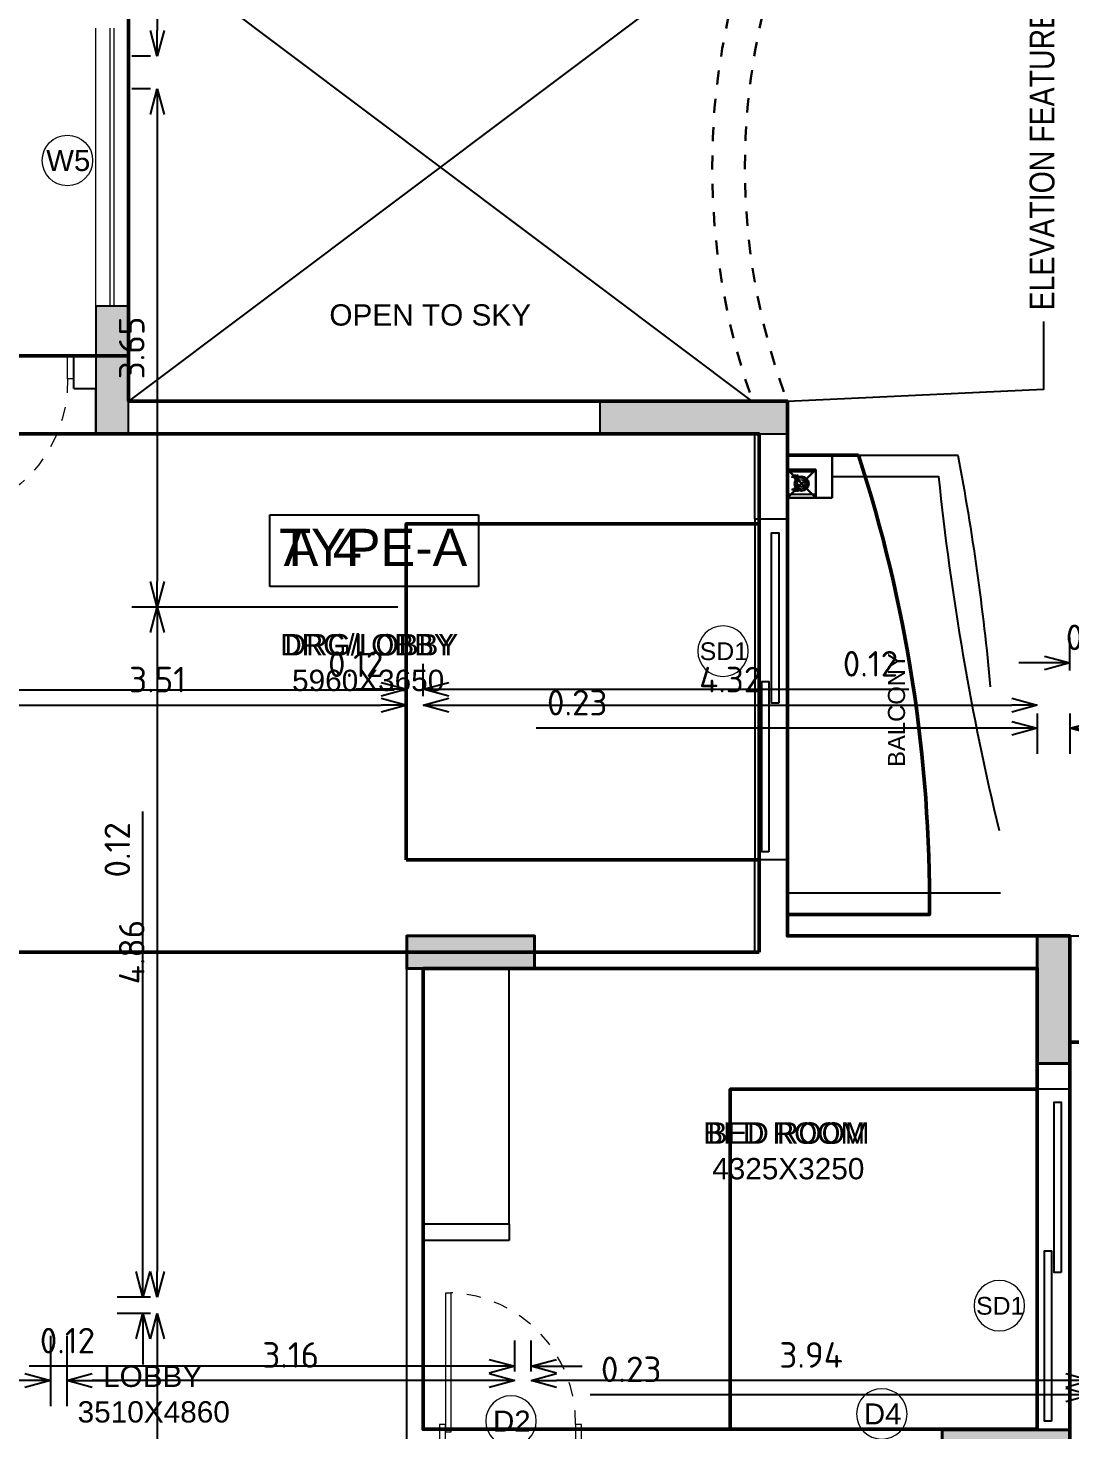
# Model space of a CAD drawing. Header units: inches. Extents: x 0 to 429, y 0 to 185.
# Drawn here: x 256.07 to 263.4, y 105.58 to 115.45 of the extents above; entities that cross this region are included whole.
import ezdxf
from ezdxf.enums import TextEntityAlignment as Align

# ---------------------------------------------------------------- set-up
doc = ezdxf.new("R2010")
doc.units = ezdxf.units.IN
doc.header["$MEASUREMENT"] = 0
doc.linetypes.add('Xr-4BHK-A-B-Typical-Sub$0$DASHED', pattern=[0.75, 0.5, -0.25])
doc.linetypes.add('Xr-4BHK-A-B-Typical-Sub$0$HIDDEN', pattern=[0.375, 0.25, -0.125])
doc.layers.get('DEFPOINTS').update_dxf_attribs({"lineweight": 18})
for name, color, linetype, lineweight in [('FLOOR01', 7, 'Continuous', 50), ('XR-4BHK-A-B-TYPICAL-SUB$0$CUTOUT', 6, 'Continuous', 30), ('XR-4BHK-A-B-TYPICAL-SUB$0$DOOR', 34, 'Continuous', 20), ('XR-4BHK-A-B-TYPICAL-SUB$0$LINE ABOVE', 6, 'Xr-4BHK-A-B-Typical-Sub$0$DASHED', 30), ('XR-4BHK-A-B-TYPICAL-SUB$0$PIPE', 30, 'Continuous', 30), ('XR-4BHK-A-B-TYPICAL-SUB$0$TOWER-COL', 1, 'Continuous', 40), ('XR-4BHK-A-B-TYPICAL-SUB$0$TOWER-COL-HATCH', 9, 'Continuous', 5), ('XR-4BHK-A-B-TYPICAL-SUB$0$WALL', 7, 'Continuous', 30), ('XR-4BHK-A-B-TYPICAL-SUB$0$WIN', 4, 'Continuous', 9), ('XR-4BHK-A-B-TYPICAL-SUB$0$WINDOW', 4, 'Continuous', 15)]:
    doc.layers.add(name, color=color, linetype=linetype, lineweight=lineweight)
doc.layers.add('XR-4BHK-A-B-TYPICAL-SUB$0$1PL-SHAFT-PIPE', color=7, linetype='Continuous')
doc.layers.add('XR-4BHK-A-B-TYPICAL-SUB$0$ELE', color=4, linetype='Continuous')
doc.layers.add('XR-4BHK-A-B-TYPICAL-SUB$0$WATER SUPPLAY', color=7, linetype='Continuous', lineweight=0, true_color=0x00f000)
doc.styles.add('Sanvi Common', font='isocpeur.ttf')
doc.styles.get("Standard").update_dxf_attribs({"font": 'arial.ttf'})
doc.styles.add('Xr-4BHK-A-B-Typical-Sub$0$$0$DIM', font='arial.ttf', dxfattribs={"height": 4})
doc.styles.add('Xr-4BHK-A-B-Typical-Sub$0$$1$Standard', font='arial.ttf')
doc.styles.add('Xr-4BHK-A-B-Typical-Sub$0$DIM', font='arial.ttf')
doc.styles.add('Xr-4BHK-A-B-Typical-Sub$0$Standard', font='ARIALN.TTF')
doc.dimstyles.new('Sanvi Common', dxfattribs={"dimtxt": 0.18, "dimasz": 0.18, "dimexe": 0.18, "dimexo": 0.0625, "dimgap": 0.09, "dimtad": 1, "dimzin": 0, "dimdsep": 46, "dimtxsty": 'Sanvi Common', "dimblk": 'OPEN30', "dimcen": 0.09, "dimclrd": 68, "dimclre": 68, "dimclrt": 40, "dimadec": 0, "dimazin": 0, "dimtfac": 1, "dimtofl": 0, "dimtmove": 0, "dimatfit": 3, "dimldrblk": 'OPEN30', "dimfxl": 1, "dimtolj": 1, "dimtzin": 0, "dimarcsym": 0})

# ---------------------------------------------------------------- blocks, each defined once
blk = doc.blocks.new('Xr-4BHK-A-B-Typical-Sub$0$core typ')
at = {"layer": 'XR-4BHK-A-B-TYPICAL-SUB$0$ELE'}
for p, q in [((11405.5, 5500.2), (7010.9, 8800.4)), ((7010.9, 5500.2), (11405.5, 8800.2))]:
    blk.add_line(p, q, dxfattribs=at)
at = {"layer": 'XR-4BHK-A-B-TYPICAL-SUB$0$LINE ABOVE'}
for radius, start, end in [(4917.5, 160.395, 199.60516), (4687.5, 159.39031, 200.60969)]:
    blk.add_arc((16037.9, 7150.2), radius, start, end, dxfattribs=at)
at = {"layer": 'XR-4BHK-A-B-TYPICAL-SUB$0$WIN'}
for p, q in [((6880.4, 6170.5), (6880.4, 8129.5)), ((6910.4, 6170.5), (6910.4, 8129.5))]:
    blk.add_line(p, q, dxfattribs=at)
at = {"layer": 'XR-4BHK-A-B-TYPICAL-SUB$0$WINDOW'}
for p, q in [((6780.4, 6170.5), (6780.4, 8129.5)), ((7010.4, 6170.5), (7010.4, 8129.5))]:
    blk.add_line(p, q, dxfattribs=at)
blk = doc.blocks.new('Xr-4BHK-A-B-Typical-Sub$0$d-750')
at = {"layer": 'XR-4BHK-A-B-TYPICAL-SUB$0$DOOR'}
for p, q in [((0, 718.7), (0, 750)), ((0, 750), (115, 750)), ((115, 718.7), (0, 718.7)), ((115, 750), (115, 718.7)), ((0, 0), (0, 31.2)), ((0, 31.2), (115, 31.2)), ((115, 31.2), (115, 0)), ((115, 0), (0, 0))]:
    blk.add_line(p, q, dxfattribs=at)
blk.add_lwpolyline([(73.9, 34.2), (811.3, 34.2), (811.3, 59.2), (73.9, 59.2)], close=True, dxfattribs=at)
at = {"layer": 'XR-4BHK-A-B-TYPICAL-SUB$0$DOOR', "color": 8, "linetype": 'Xr-4BHK-A-B-Typical-Sub$0$HIDDEN', "extrusion": (0, 0, -1)}
blk.add_ellipse((125, 31.2), major_axis=(218.4, 652.1), ratio=0.99874, start_param=-0.33813, end_param=1.207251, dxfattribs=at)
blk = doc.blocks.new('Xr-4BHK-A-B-Typical-Sub$0$RWP')
at = {"layer": 'XR-4BHK-A-B-TYPICAL-SUB$0$CUTOUT'}
for p, q in [((0, 200), (200, 0)), ((200, 200), (0, 0))]:
    blk.add_line(p, q, dxfattribs=at)
blk.add_lwpolyline([(0, 0), (200, 0), (200, 200), (0, 200)], close=True, dxfattribs=at)
at = {"layer": 'XR-4BHK-A-B-TYPICAL-SUB$0$ELE'}
for p, q in [((0, 200), (0, 0)), ((25, 200), (25, 0))]:
    blk.add_line(p, q, dxfattribs=at)
at = {"layer": 'XR-4BHK-A-B-TYPICAL-SUB$0$PIPE'}
blk.add_circle((100, 100), 50, dxfattribs=at)
at = {"layer": 'XR-4BHK-A-B-TYPICAL-SUB$0$WALL'}
for p, q in [((0, 315), (300.3, 315)), ((0, 200), (0, 315)), ((300.3, 0), (300.3, 315)), ((0, 200), (185.3, 200)), ((185.3, 0), (185.3, 200))]:
    blk.add_line(p, q, dxfattribs=at)
blk = doc.blocks.new('Xr-4BHK-A-B-Typical-Sub$0$$0$DOOR NO')
at = {"lineweight": 0}
blk.add_circle((0, 0), 10, dxfattribs=at)
at = {"style": 'Xr-4BHK-A-B-Typical-Sub$0$$0$DIM'}
blk.add_attdef('X1', text='', height=9, dxfattribs=at).set_placement((0, 0), align=Align.MIDDLE_CENTER)
blk = doc.blocks.new('_Open30')
at = {"color": 0, "linetype": 'ByBlock', "lineweight": -2}
for p, q in [((-1, 0.268), (0, 0)), ((0, 0), (-1, -0.268)), ((0, 0), (-1, 0))]:
    blk.add_line(p, q, dxfattribs=at)
blk = doc.blocks.new('*D349')
at = {"color": 68, "lineweight": -2, "transparency": 16777216}
for p, q in [((256.928, 115.0261), (256.7969, 115.0261)), ((256.9769, 114.8461), (256.9769, 111.5561)), ((258.6717, 111.3761), (256.7969, 111.3761))]:
    blk.add_line(p, q, dxfattribs=at)
at = {"layer": 'DEFPOINTS', "color": 0, "transparency": 16777216}
for p in [(256.9905, 115.0261), (256.9769, 111.3761), (258.7342, 111.3761)]:
    blk.add_point(p, dxfattribs=at)
at = {"color": 68, "lineweight": -2, "transparency": 16777216, "xscale": 0.18, "yscale": 0.18, "zscale": 0.18}
for p, rotation in [((256.9769, 115.0261), 90), ((256.9769, 111.3761), 270)]:
    blk.add_blockref('_Open30', p, dxfattribs=dict(at, rotation=rotation))
at = {"color": 40, "transparency": 16777216, "insert": (256.7969, 113.2011), "char_height": 0.18, "attachment_point": 5, "rotation": 90, "style": 'Sanvi Common'}
blk.add_mtext('\\A1;3.65', dxfattribs=at)
blk = doc.blocks.new('*D350')
at = {"color": 68, "lineweight": -2, "transparency": 16777216}
for p, q in [((258.6717, 111.3761), (256.7969, 111.3761)), ((256.9769, 111.1961), (256.9769, 106.6961)), ((256.928, 106.5161), (256.7969, 106.5161))]:
    blk.add_line(p, q, dxfattribs=at)
at = {"layer": 'DEFPOINTS', "color": 0, "transparency": 16777216}
for p in [(258.7342, 111.3761), (256.9769, 106.5161), (256.9905, 106.5161)]:
    blk.add_point(p, dxfattribs=at)
at = {"color": 68, "lineweight": -2, "transparency": 16777216, "xscale": 0.18, "yscale": 0.18, "zscale": 0.18}
for p, rotation in [((256.9769, 111.3761), 90), ((256.9769, 106.5161), 270)]:
    blk.add_blockref('_Open30', p, dxfattribs=dict(at, rotation=rotation))
at = {"color": 40, "transparency": 16777216, "insert": (256.7969, 108.9461), "char_height": 0.18, "attachment_point": 5, "rotation": 90, "style": 'Sanvi Common'}
blk.add_mtext('\\A1;4.86', dxfattribs=at)
blk = doc.blocks.new('*D351')
at = {"color": 68, "lineweight": -2, "transparency": 16777216}
for p, q in [((256.8754, 106.6961), (256.8754, 109.9361)), ((256.928, 106.5161), (256.6954, 106.5161)), ((256.928, 106.4011), (256.6954, 106.4011)), ((256.8754, 106.2211), (256.8754, 106.0411))]:
    blk.add_line(p, q, dxfattribs=at)
at = {"layer": 'DEFPOINTS', "color": 0, "transparency": 16777216}
for p in [(256.9905, 106.5161), (256.8754, 106.4011), (256.9905, 106.4011)]:
    blk.add_point(p, dxfattribs=at)
at = {"color": 68, "lineweight": -2, "transparency": 16777216, "xscale": 0.18, "yscale": 0.18, "zscale": 0.18}
for p, rotation in [((256.8754, 106.5161), 270), ((256.8754, 106.4011), 90)]:
    blk.add_blockref('_Open30', p, dxfattribs=dict(at, rotation=rotation))
at = {"color": 40, "transparency": 16777216, "insert": (256.6954, 109.6661), "char_height": 0.18, "attachment_point": 5, "rotation": 90, "style": 'Sanvi Common'}
blk.add_mtext('\\A1;0.12', dxfattribs=at)
blk = doc.blocks.new('*D352')
at = {"color": 68, "lineweight": -2, "transparency": 16777216}
for p, q in [((256.928, 106.4011), (256.7969, 106.4011)), ((256.9769, 106.2211), (256.9769, 102.9811)), ((256.928, 102.8011), (256.7969, 102.8011))]:
    blk.add_line(p, q, dxfattribs=at)
at = {"layer": 'DEFPOINTS', "color": 0, "transparency": 16777216}
for p in [(256.9905, 106.4011), (256.9769, 102.8011), (256.9905, 102.8011)]:
    blk.add_point(p, dxfattribs=at)
at = {"color": 68, "lineweight": -2, "transparency": 16777216, "xscale": 0.18, "yscale": 0.18, "zscale": 0.18}
for p, rotation in [((256.9769, 106.4011), 90), ((256.9769, 102.8011), 270)]:
    blk.add_blockref('_Open30', p, dxfattribs=dict(at, rotation=rotation))
at = {"color": 40, "transparency": 16777216, "insert": (256.7969, 104.6011), "char_height": 0.18, "attachment_point": 5, "rotation": 90, "style": 'Sanvi Common'}
blk.add_mtext('\\A1;3.60', dxfattribs=at)
blk = doc.blocks.new('*D357')
at = {"color": 68, "lineweight": -2, "transparency": 16777216}
for p, q in [((255.1092, 110.5018), (255.1092, 110.9737)), ((255.2242, 110.5018), (255.2242, 110.9737)), ((254.9292, 110.7937), (254.7492, 110.7937)), ((255.4042, 110.7937), (258.6442, 110.7937))]:
    blk.add_line(p, q, dxfattribs=at)
at = {"layer": 'DEFPOINTS', "color": 0, "transparency": 16777216}
for p in [(255.2242, 110.7937), (255.1092, 110.4393), (255.2242, 110.4393)]:
    blk.add_point(p, dxfattribs=at)
at = {"color": 68, "lineweight": -2, "transparency": 16777216, "xscale": 0.18, "yscale": 0.18, "zscale": 0.18}
blk.add_blockref('_Open30', (255.1092, 110.7937), dxfattribs=at)
at = {"color": 68, "lineweight": -2, "transparency": 16777216, "xscale": 0.18, "yscale": 0.18, "zscale": 0.18, "rotation": 180}
blk.add_blockref('_Open30', (255.2242, 110.7937), dxfattribs=at)
at = {"color": 40, "transparency": 16777216, "insert": (258.3742, 110.9737), "char_height": 0.18, "attachment_point": 5, "style": 'Sanvi Common'}
blk.add_mtext('\\A1;0.12', dxfattribs=at)
blk = doc.blocks.new('*D358')
at = {"color": 68, "lineweight": -2, "transparency": 16777216}
for p, q in [((255.2242, 110.5018), (255.2242, 110.8652)), ((258.7342, 110.7477), (258.7342, 110.8652)), ((255.4042, 110.6852), (258.5542, 110.6852))]:
    blk.add_line(p, q, dxfattribs=at)
at = {"layer": 'DEFPOINTS', "color": 0, "transparency": 16777216}
for p in [(258.7342, 110.6852), (258.7342, 110.6852), (255.2242, 110.4393)]:
    blk.add_point(p, dxfattribs=at)
at = {"color": 68, "lineweight": -2, "transparency": 16777216, "xscale": 0.18, "yscale": 0.18, "zscale": 0.18, "rotation": 180}
blk.add_blockref('_Open30', (255.2242, 110.6852), dxfattribs=at)
at = {"color": 68, "lineweight": -2, "transparency": 16777216, "xscale": 0.18, "yscale": 0.18, "zscale": 0.18}
blk.add_blockref('_Open30', (258.7342, 110.6852), dxfattribs=at)
at = {"color": 40, "transparency": 16777216, "insert": (256.9792, 110.8652), "char_height": 0.18, "attachment_point": 5, "style": 'Sanvi Common'}
blk.add_mtext('\\A1;3.51', dxfattribs=at)
blk = doc.blocks.new('*D359')
at = {"color": 68, "lineweight": -2, "transparency": 16777216}
for p, q in [((258.7342, 110.7477), (258.7342, 110.9767)), ((258.8492, 110.7477), (258.8492, 110.9767)), ((258.5542, 110.7967), (258.3742, 110.7967)), ((259.0292, 110.7967), (262.2692, 110.7967))]:
    blk.add_line(p, q, dxfattribs=at)
at = {"layer": 'DEFPOINTS', "color": 0, "transparency": 16777216}
for p in [(258.8492, 110.7967), (258.7342, 110.6852), (258.8492, 110.6852)]:
    blk.add_point(p, dxfattribs=at)
at = {"color": 68, "lineweight": -2, "transparency": 16777216, "xscale": 0.18, "yscale": 0.18, "zscale": 0.18}
blk.add_blockref('_Open30', (258.7342, 110.7967), dxfattribs=at)
at = {"color": 68, "lineweight": -2, "transparency": 16777216, "xscale": 0.18, "yscale": 0.18, "zscale": 0.18, "rotation": 180}
blk.add_blockref('_Open30', (258.8492, 110.7967), dxfattribs=at)
at = {"color": 40, "transparency": 16777216, "insert": (261.9992, 110.9767), "char_height": 0.18, "attachment_point": 5, "style": 'Sanvi Common'}
blk.add_mtext('\\A1;0.12', dxfattribs=at)
blk = doc.blocks.new('*D360')
at = {"color": 68, "lineweight": -2, "transparency": 16777216}
for p, q in [((258.8492, 110.7477), (258.8492, 110.8652)), ((259.0292, 110.6852), (262.9942, 110.6852)), ((263.1742, 110.627), (263.1742, 110.5052))]:
    blk.add_line(p, q, dxfattribs=at)
at = {"layer": 'DEFPOINTS', "color": 0, "transparency": 16777216}
for p in [(258.8492, 110.6852), (263.1742, 110.6895), (263.1742, 110.6852)]:
    blk.add_point(p, dxfattribs=at)
at = {"color": 68, "lineweight": -2, "transparency": 16777216, "xscale": 0.18, "yscale": 0.18, "zscale": 0.18, "rotation": 180}
blk.add_blockref('_Open30', (258.8492, 110.6852), dxfattribs=at)
at = {"color": 68, "lineweight": -2, "transparency": 16777216, "xscale": 0.18, "yscale": 0.18, "zscale": 0.18}
blk.add_blockref('_Open30', (263.1742, 110.6852), dxfattribs=at)
at = {"color": 40, "transparency": 16777216, "insert": (261.0117, 110.8652), "char_height": 0.18, "attachment_point": 5, "style": 'Sanvi Common'}
blk.add_mtext('\\A1;4.32', dxfattribs=at)
blk = doc.blocks.new('*D361')
at = {"color": 68, "lineweight": -2, "transparency": 16777216}
for p, q in [((263.1742, 110.627), (263.1742, 110.3427)), ((263.4042, 110.627), (263.4042, 110.3427)), ((262.9942, 110.5227), (259.6462, 110.5227)), ((263.5842, 110.5227), (263.7642, 110.5227))]:
    blk.add_line(p, q, dxfattribs=at)
at = {"layer": 'DEFPOINTS', "color": 0, "transparency": 16777216}
for p in [(263.1742, 110.6895), (263.4042, 110.6895), (263.4042, 110.5227)]:
    blk.add_point(p, dxfattribs=at)
at = {"color": 68, "lineweight": -2, "transparency": 16777216, "xscale": 0.18, "yscale": 0.18, "zscale": 0.18}
blk.add_blockref('_Open30', (263.1742, 110.5227), dxfattribs=at)
at = {"color": 68, "lineweight": -2, "transparency": 16777216, "xscale": 0.18, "yscale": 0.18, "zscale": 0.18, "rotation": 180}
blk.add_blockref('_Open30', (263.4042, 110.5227), dxfattribs=at)
at = {"color": 40, "transparency": 16777216, "insert": (259.9342, 110.7027), "char_height": 0.18, "attachment_point": 5, "style": 'Sanvi Common'}
blk.add_mtext('\\A1;0.23', dxfattribs=at)
blk = doc.blocks.new('*D362')
at = {"color": 68, "lineweight": -2, "transparency": 16777216}
for p, q in [((263.5542, 106.1243), (263.5542, 105.6469)), ((263.7842, 106.1243), (263.7842, 105.6469)), ((263.3742, 105.8269), (260.0262, 105.8269)), ((263.9642, 105.8269), (264.1442, 105.8269))]:
    blk.add_line(p, q, dxfattribs=at)
at = {"layer": 'DEFPOINTS', "color": 0, "transparency": 16777216}
for p in [(263.5542, 106.1868), (263.7842, 106.1868), (263.5542, 105.8269)]:
    blk.add_point(p, dxfattribs=at)
at = {"color": 68, "lineweight": -2, "transparency": 16777216, "xscale": 0.18, "yscale": 0.18, "zscale": 0.18}
blk.add_blockref('_Open30', (263.5542, 105.8269), dxfattribs=at)
at = {"color": 68, "lineweight": -2, "transparency": 16777216, "xscale": 0.18, "yscale": 0.18, "zscale": 0.18, "rotation": 180}
blk.add_blockref('_Open30', (263.7842, 105.8269), dxfattribs=at)
at = {"color": 40, "transparency": 16777216, "insert": (260.3142, 106.0069), "char_height": 0.18, "attachment_point": 5, "style": 'Sanvi Common'}
blk.add_mtext('\\A1;0.23', dxfattribs=at)
blk = doc.blocks.new('*D363')
at = {"color": 68, "lineweight": -2, "transparency": 16777216}
for p, q in [((259.6092, 105.991), (259.6092, 106.1085)), ((263.5542, 106.1243), (263.5542, 105.7485)), ((263.3742, 105.9285), (259.7892, 105.9285))]:
    blk.add_line(p, q, dxfattribs=at)
at = {"layer": 'DEFPOINTS', "color": 0, "transparency": 16777216}
for p in [(263.5542, 106.1868), (259.6092, 105.9285), (259.6092, 105.9285)]:
    blk.add_point(p, dxfattribs=at)
at = {"color": 68, "lineweight": -2, "transparency": 16777216, "xscale": 0.18, "yscale": 0.18, "zscale": 0.18, "rotation": 180}
blk.add_blockref('_Open30', (259.6092, 105.9285), dxfattribs=at)
at = {"color": 68, "lineweight": -2, "transparency": 16777216, "xscale": 0.18, "yscale": 0.18, "zscale": 0.18}
blk.add_blockref('_Open30', (263.5542, 105.9285), dxfattribs=at)
at = {"color": 40, "transparency": 16777216, "insert": (261.5817, 106.1085), "char_height": 0.18, "attachment_point": 5, "style": 'Sanvi Common'}
blk.add_mtext('\\A1;3.94', dxfattribs=at)
blk = doc.blocks.new('*D364')
at = {"color": 68, "lineweight": -2, "transparency": 16777216}
for p, q in [((256.3392, 106.2441), (256.3392, 105.7485)), ((259.4942, 105.991), (259.4942, 106.1085)), ((259.3142, 105.9285), (256.5192, 105.9285))]:
    blk.add_line(p, q, dxfattribs=at)
at = {"layer": 'DEFPOINTS', "color": 0, "transparency": 16777216}
for p in [(256.3392, 106.3066), (256.3392, 105.9285), (259.4942, 105.9285)]:
    blk.add_point(p, dxfattribs=at)
at = {"color": 68, "lineweight": -2, "transparency": 16777216, "xscale": 0.18, "yscale": 0.18, "zscale": 0.18, "rotation": 180}
blk.add_blockref('_Open30', (256.3392, 105.9285), dxfattribs=at)
at = {"color": 68, "lineweight": -2, "transparency": 16777216, "xscale": 0.18, "yscale": 0.18, "zscale": 0.18}
blk.add_blockref('_Open30', (259.4942, 105.9285), dxfattribs=at)
at = {"color": 40, "transparency": 16777216, "insert": (257.9167, 106.1085), "char_height": 0.18, "attachment_point": 5, "style": 'Sanvi Common'}
blk.add_mtext('\\A1;3.16', dxfattribs=at)
blk = doc.blocks.new('*D365')
at = {"color": 68, "lineweight": -2, "transparency": 16777216}
for p, q in [((256.2242, 106.2441), (256.2242, 105.7485)), ((256.3392, 106.2441), (256.3392, 105.7485)), ((256.0442, 105.9285), (255.3242, 105.9285)), ((256.5192, 105.9285), (256.6992, 105.9285))]:
    blk.add_line(p, q, dxfattribs=at)
at = {"layer": 'DEFPOINTS', "color": 0, "transparency": 16777216}
for p in [(256.2242, 106.3066), (256.3392, 106.3066), (256.2242, 105.9285)]:
    blk.add_point(p, dxfattribs=at)
at = {"color": 68, "lineweight": -2, "transparency": 16777216, "xscale": 0.18, "yscale": 0.18, "zscale": 0.18}
blk.add_blockref('_Open30', (256.2242, 105.9285), dxfattribs=at)
at = {"color": 68, "lineweight": -2, "transparency": 16777216, "xscale": 0.18, "yscale": 0.18, "zscale": 0.18, "rotation": 180}
blk.add_blockref('_Open30', (256.3392, 105.9285), dxfattribs=at)
at = {"color": 40, "transparency": 16777216, "insert": (255.5942, 106.1085), "char_height": 0.18, "attachment_point": 5, "style": 'Sanvi Common'}
blk.add_mtext('\\A1;0.12', dxfattribs=at)
blk = doc.blocks.new('*D366')
at = {"color": 68, "lineweight": -2, "transparency": 16777216}
for p, q in [((255.2242, 106.3393), (255.2242, 105.7485)), ((256.2242, 106.2441), (256.2242, 105.7485)), ((256.0442, 105.9285), (255.4042, 105.9285))]:
    blk.add_line(p, q, dxfattribs=at)
at = {"layer": 'DEFPOINTS', "color": 0, "transparency": 16777216}
for p in [(255.2242, 106.4018), (256.2242, 106.3066), (255.2242, 105.9285)]:
    blk.add_point(p, dxfattribs=at)
at = {"color": 68, "lineweight": -2, "transparency": 16777216, "xscale": 0.18, "yscale": 0.18, "zscale": 0.18, "rotation": 180}
blk.add_blockref('_Open30', (255.2242, 105.9285), dxfattribs=at)
at = {"color": 68, "lineweight": -2, "transparency": 16777216, "xscale": 0.18, "yscale": 0.18, "zscale": 0.18}
blk.add_blockref('_Open30', (256.2242, 105.9285), dxfattribs=at)
at = {"color": 40, "transparency": 16777216, "insert": (255.7242, 106.1085), "char_height": 0.18, "attachment_point": 5, "style": 'Sanvi Common'}
blk.add_mtext('\\A1;1.00', dxfattribs=at)
blk = doc.blocks.new('*D370')
at = {"color": 68, "lineweight": -2, "transparency": 16777216}
for p, q in [((259.4942, 105.991), (259.4942, 106.2092)), ((259.6092, 106.0235), (259.6092, 106.2092)), ((259.3142, 106.0292), (256.0742, 106.0292)), ((259.7892, 106.0292), (259.9692, 106.0292))]:
    blk.add_line(p, q, dxfattribs=at)
at = {"layer": 'DEFPOINTS', "color": 0, "transparency": 16777216}
for p in [(259.6092, 106.0292), (259.6092, 105.961), (259.4942, 105.9285)]:
    blk.add_point(p, dxfattribs=at)
at = {"color": 68, "lineweight": -2, "transparency": 16777216, "xscale": 0.18, "yscale": 0.18, "zscale": 0.18}
blk.add_blockref('_Open30', (259.4942, 106.0292), dxfattribs=at)
at = {"color": 68, "lineweight": -2, "transparency": 16777216, "xscale": 0.18, "yscale": 0.18, "zscale": 0.18, "rotation": 180}
blk.add_blockref('_Open30', (259.6092, 106.0292), dxfattribs=at)
at = {"color": 40, "transparency": 16777216, "insert": (256.3442, 106.2092), "char_height": 0.18, "attachment_point": 5, "style": 'Sanvi Common'}
blk.add_mtext('\\A1;0.12', dxfattribs=at)
blk = doc.blocks.new('*D385')
at = {"color": 68, "lineweight": -2, "transparency": 16777216}
for p, q in [((263.4042, 110.9282), (263.4042, 111.1625)), ((263.7842, 110.8038), (263.7842, 111.1625)), ((263.2242, 110.9825), (263.0442, 110.9825)), ((263.9642, 110.9825), (264.1442, 110.9825))]:
    blk.add_line(p, q, dxfattribs=at)
at = {"layer": 'DEFPOINTS', "color": 0, "transparency": 16777216}
for p in [(263.4042, 110.9825), (263.4042, 110.8657), (263.7842, 110.7413)]:
    blk.add_point(p, dxfattribs=at)
at = {"color": 68, "lineweight": -2, "transparency": 16777216, "xscale": 0.18, "yscale": 0.18, "zscale": 0.18}
blk.add_blockref('_Open30', (263.4042, 110.9825), dxfattribs=at)
at = {"color": 68, "lineweight": -2, "transparency": 16777216, "xscale": 0.18, "yscale": 0.18, "zscale": 0.18, "rotation": 180}
blk.add_blockref('_Open30', (263.7842, 110.9825), dxfattribs=at)
at = {"color": 40, "transparency": 16777216, "insert": (263.5942, 111.1625), "char_height": 0.18, "attachment_point": 5, "style": 'Sanvi Common'}
blk.add_mtext('\\A1;0.38', dxfattribs=at)
blk = doc.blocks.new('Xr-4BHK-A-B-Typical-Sub$0$REV.CO.')
at = {"layer": 'XR-4BHK-A-B-TYPICAL-SUB$0$TOWER-COL-HATCH'}
for points in [[(448521.1, 13460.2), (447621.1, 13460.2), (447621.1, 13230.2), (448521.1, 13230.2)], [(447851.1, 9750.2), (447851.1, 10650.2), (447621.1, 10650.2), (447621.1, 9750.2)], [(452291.1, 9980.2), (451391.1, 9980.2), (451391.1, 9750.2), (452291.1, 9750.2)]]:
    blk.add_hatch(color=256, dxfattribs=at).paths.add_polyline_path(points)
at = {"layer": 'XR-4BHK-A-B-TYPICAL-SUB$0$TOWER-COL'}
for points in [[(447621.1, 13460.2), (447621.1, 13230.2), (448521.1, 13230.2), (448521.1, 13460.2)], [(447851.1, 10650.2), (447621.1, 10650.2), (447621.1, 9750.2), (447851.1, 9750.2)], [(451391.1, 9980.2), (451391.1, 9750.2), (452291.1, 9750.2), (452291.1, 9980.2)]]:
    blk.add_lwpolyline(points, close=True, dxfattribs=at)
blk = doc.blocks.new('*D237')
at = {"color": 68, "lineweight": -2, "transparency": 16777216}
for p, q in [((256.928, 118.5563), (256.7969, 118.5563)), ((256.9769, 118.3763), (256.9769, 115.4361)), ((256.928, 115.2561), (256.7969, 115.2561))]:
    blk.add_line(p, q, dxfattribs=at)
at = {"layer": 'DEFPOINTS', "color": 0, "transparency": 16777216}
for p in [(256.9905, 118.5563), (256.9769, 115.2561), (256.9905, 115.2561)]:
    blk.add_point(p, dxfattribs=at)
at = {"color": 68, "lineweight": -2, "transparency": 16777216, "xscale": 0.18, "yscale": 0.18, "zscale": 0.18}
for p, rotation in [((256.9769, 118.5563), 90), ((256.9769, 115.2561), 270)]:
    blk.add_blockref('_Open30', p, dxfattribs=dict(at, rotation=rotation))
at = {"color": 40, "transparency": 16777216, "insert": (256.7969, 116.9062), "char_height": 0.18, "attachment_point": 5, "rotation": 90, "style": 'Sanvi Common'}
blk.add_mtext('\\A1;3.30', dxfattribs=at)
blk = doc.blocks.new('Xr-4BHK-A-B-Typical-Sub$0$CI50')
at = {"layer": 'XR-4BHK-A-B-TYPICAL-SUB$0$WATER SUPPLAY', "ltscale": 100}
for p, q in [((-53.2, 2), (-53.2, 13.5)), ((-48.3, 35), (-48.3, 13.5)), ((-48.3, 2), (-48.3, -2)), ((-40.3, 35), (-40.3, 13.5)), ((-40.3, 2), (-40.3, -2)), ((-35.4, 2), (-35.4, 13.5)), ((35.4, 2), (35.4, 13.5)), ((40.3, 35), (40.3, 13.5)), ((40.3, 2), (40.3, -2)), ((48.3, 35), (48.3, 13.5)), ((48.3, 2), (48.3, -2)), ((53.2, 2), (53.2, 13.5)), ((-53.2, -13.5), (-53.2, -2)), ((-48.3, -13.5), (-48.3, -30.6)), ((-48.3, -14.8), (-48.3, -30.6)), ((-40.3, -30.6), (-48.3, -30.6)), ((-40.3, -13.5), (-40.3, -30.6)), ((-40.3, -14.8), (-40.3, -30.6)), ((-35.4, -13.5), (-35.4, -2)), ((35.4, -13.5), (35.4, -2)), ((40.3, -13.5), (40.3, -30.6)), ((40.3, -14.8), (40.3, -30.6)), ((40.3, -30.6), (48.3, -30.6)), ((48.3, -13.5), (48.3, -30.6)), ((48.3, -14.8), (48.3, -30.6)), ((53.2, -13.5), (53.2, -2))]:
    blk.add_line(p, q, dxfattribs=at)
at = {"layer": 'XR-4BHK-A-B-TYPICAL-SUB$0$WATER SUPPLAY', "ltscale": 100, "elevation": 0}
for points in [[(-57.9, 2), (-30.9, 2), (-30.9, 13.5), (-57.9, 13.5)], [(57.9, 2), (30.9, 2), (30.9, 13.5), (57.9, 13.5)], [(-57.9, -13.5), (-30.9, -13.5), (-30.9, -2), (-57.9, -2)], [(57.9, -13.5), (30.9, -13.5), (30.9, -2), (57.9, -2)]]:
    blk.add_lwpolyline(points, close=True, dxfattribs=at)
at = {"layer": 'XR-4BHK-A-B-TYPICAL-SUB$0$WATER SUPPLAY', "ltscale": 100}
for radius in [35, 25]:
    blk.add_circle((0, 35), radius, dxfattribs=at)
for centre, radius, start, end in [((0, 35), 48.3, 0, 180), ((0, 35), 40.3, 360, 180), ((6.9, 47.5), 14.3, 119.0199, 240.9801), ((-6.9, 22.5), 14.3, 299.0199, 60.9801)]:
    blk.add_arc(centre, radius, start, end, dxfattribs=at)
blk = doc.blocks.new('Xr-4BHK-A-B-Typical-Sub$0$A$C2521575D')
at = {"layer": 'XR-4BHK-A-B-TYPICAL-SUB$0$1PL-SHAFT-PIPE', "rotation": 270}
blk.add_blockref('Xr-4BHK-A-B-Typical-Sub$0$CI50', (30175.7, 13956.9), dxfattribs=at)

msp = doc.modelspace()

# ---------------------------------------------------------------- hatches: boundary and pattern name
for points in [[(256.7747, 113.4956), (256.5447, 113.4956), (256.5447, 112.5951), (256.7747, 112.5951)], [(261.4143, 112.5951), (261.4143, 112.8251), (260.0943, 112.8251), (260.0943, 112.5951)]]:
    msp.add_hatch(color=256).paths.add_polyline_path(points)

# ---------------------------------------------------------------- linework, layer by layer
for p, q in [((256.3892, 113.1451), (256.5447, 113.1451)), ((256.3892, 112.9151), (256.3892, 113.1451)), ((256.7747, 113.1451), (256.5447, 113.1451)), ((256.7747, 112.8251), (256.7747, 113.1451)), ((256.3892, 112.9151), (256.5447, 112.9151)), ((256.5447, 112.5951), (256.5447, 112.9151)), ((256.7747, 112.8251), (261.4142, 112.8251)), ((261.4142, 111.9951), (261.4142, 112.8251)), ((256.5447, 112.5951), (261.1842, 112.5951)), ((261.1842, 111.9951), (261.1842, 112.5951)), ((257.7704, 112.0267), (259.2387, 112.0267)), ((257.7704, 111.5207), (257.7704, 112.0267)), ((259.2387, 112.0267), (259.2387, 111.5207)), ((261.4142, 111.9951), (261.1842, 111.9951)), ((261.1842, 111.9951), (261.1842, 109.5951)), ((261.4142, 111.9951), (261.4142, 109.5951)), ((259.2387, 111.5207), (257.7704, 111.5207)), ((261.1842, 108.9451), (261.1842, 109.5951)), ((261.4142, 109.5951), (261.1842, 109.5951)), ((261.4142, 109.0601), (261.4142, 109.5951)), ((261.4142, 109.0601), (263.7842, 109.0601)), ((258.7342, 105.4651), (258.7342, 108.9451)), ((258.7342, 108.9451), (261.1842, 108.9451)), ((261.1842, 108.9451), (261.1842, 108.9451)), ((258.8492, 107.0301), (258.8492, 108.8301)), ((258.8492, 108.8301), (263.1742, 108.8301)), ((259.4552, 107.0301), (259.4552, 108.8301)), ((263.1742, 107.9801), (263.1742, 108.8301)), ((263.4042, 108.1601), (263.4042, 107.9801)), ((263.4042, 107.9801), (263.1742, 107.9801)), ((263.1742, 107.9801), (263.1742, 105.585)), ((263.4042, 107.9801), (263.4042, 105.5801)), ((259.4552, 107.0301), (258.8492, 107.0301)), ((259.4552, 107.0301), (259.4552, 106.9151)), ((258.8492, 105.5801), (258.8492, 106.9151)), ((259.4552, 106.9151), (258.8492, 106.9151))]:
    msp.add_line(p, q)
for points in [[(256.5447, 112.5951), (256.7747, 112.5951), (256.7747, 113.4956), (256.5447, 113.4956)], [(261.4143, 112.5951), (261.4143, 112.8251), (260.0943, 112.8251), (260.0943, 112.5951)], [(261.3535, 110.6988), (261.3035, 110.6988), (261.3035, 111.8988), (261.3535, 111.8988)], [(261.2842, 109.6529), (261.2342, 109.6529), (261.2342, 110.8529), (261.2842, 110.8529)], [(263.3435, 106.6887), (263.2935, 106.6887), (263.2935, 107.8887), (263.3435, 107.8887)], [(263.2742, 105.6428), (263.2242, 105.6428), (263.2242, 106.8428), (263.2742, 106.8428)]]:
    msp.add_lwpolyline(points, close=True)
for points in [[(263.2177, 113.3882), (263.2177, 112.9077), (261.4142, 112.8251)], [(262.914, 109.3601), (261.4142, 109.3601)]]:
    msp.add_lwpolyline(points)
for points in [[(261.7292, 112.4451), (262.6144, 112.4451, -0.02412), (262.8432, 110.8141, 0.021983)], [(261.7292, 112.2951), (262.4786, 112.2951, 0.033512), (262.9056, 109.8023, 0.033512)]]:
    msp.add_lwpolyline(points, format="xyb")
at = {"layer": 'FLOOR01', "color": 26}
for p, q in [((256.3763, 112.5954), (255.4138, 112.5954)), ((259.9533, 105.5854), (259.0367, 105.5854))]:
    msp.add_line(p, q, dxfattribs=at)
at = {"layer": 'FLOOR01', "color": 181}
msp.add_lwpolyline([(249.7634, 111.5904), (253.1592, 111.5904), (253.1592, 110.1206), (251.4292, 110.1206), (251.4292, 107.0859), (250.8292, 107.0854), (250.8292, 105.3904), (251.4292, 105.3904), (251.4292, 100.8304), (256.2242, 100.8304), (256.2242, 100.1409), (258.1792, 100.1409), (258.1792, 99.5404), (259.3796, 99.5404), (259.3792, 98.1104), (263.7842, 98.1104), (263.7842, 103.9704), (263.4042, 103.9704), (263.4042, 109.0604), (261.4142, 109.0604), (261.4142, 112.8254), (256.7747, 112.8254), (256.7747, 116.1256)], dxfattribs=at)
at = {"layer": 'FLOOR01', "color": 230}
msp.add_lwpolyline([(263.4042, 103.9704), (263.4042, 109.0604), (261.4142, 109.0604), (261.4142, 112.8254), (256.7747, 112.8254), (256.7747, 113.1454), (252.1492, 113.1454), (252.1492, 111.5909), (253.1592, 111.5904), (253.1592, 110.0284), (252.2592, 110.0284), (251.4293, 110.0392), (251.4293, 107.0854), (250.8292, 107.0854), (250.8292, 105.3904)], dxfattribs=at)
at = {"layer": 'FLOOR01', "color": 150}
for points in [[(261.215, 108.9454), (255.255, 108.9454), (255.255, 112.5954), (261.215, 112.5954)], [(258.8492, 108.8304), (263.1742, 108.8304), (263.1742, 105.5854), (258.8492, 105.5854)]]:
    msp.add_lwpolyline(points, close=True, dxfattribs=at)
at = {"layer": 'FLOOR01', "color": 35}
for points in [[(261.9142, 112.4454), (261.4142, 112.4454), (261.4142, 109.2104), (262.4142, 109.2104, 0.081347)], [(263.819, 108.3104), (263.4042, 108.3104), (263.4042, 105.3504), (264.4042, 105.3504, 0.193473)]]:
    msp.add_lwpolyline(points, format="xyb", close=True, dxfattribs=at)
at = {"layer": 'FLOOR01', "color": 103}
for points in [[(258.7301, 109.5952), (261.215, 109.5952), (261.215, 111.9635), (258.7301, 111.9635)], [(263.1742, 107.9804), (261.0117, 107.9804), (261.0117, 105.5854), (263.1742, 105.5854)]]:
    msp.add_lwpolyline(points, close=True, dxfattribs=at)

# ---------------------------------------------------------------- block references
at = {"xscale": 0.001, "yscale": 0.001, "zscale": 0.001}
for name, p in [('Xr-4BHK-A-B-Typical-Sub$0$A$C2521575D', (231.3004, 98.2906)), ('Xr-4BHK-A-B-Typical-Sub$0$core typ', (249.7638, 107.3248))]:
    msp.add_blockref(name, p, dxfattribs=at)
ref = msp.add_blockref('Xr-4BHK-A-B-Typical-Sub$0$$0$DOOR NO', (256.3439, 114.5217), dxfattribs=dict(xscale=0.01778, yscale=0.01778, zscale=0.01778))
ref.add_attrib('X1', 'W5', dxfattribs={"height": 0.14817, "style": 'Xr-4BHK-A-B-Typical-Sub$0$$1$Standard'}).set_placement((256.3499, 114.5217), align=Align.MIDDLE_CENTER)
for name, p, xscale, yscale, zscale, rotation in [('Xr-4BHK-A-B-Typical-Sub$0$REV.CO.', (711.0253, 118.8103), 0.001, 0.001, 0.001, 180), ('Xr-4BHK-A-B-Typical-Sub$0$d-750', (255.3392, 113.1451), 0.001400000000001457, 0.001400000000001457, 0.001400000000001457, 269.9999999472943), ('Xr-4BHK-A-B-Typical-Sub$0$RWP', (261.4142, 112.1449), -0.001, 0.001, 0.001, 270)]:
    msp.add_blockref(name, p, dxfattribs=dict(xscale=xscale, yscale=yscale, zscale=zscale, rotation=rotation))
ref = msp.add_blockref('Xr-4BHK-A-B-Typical-Sub$0$$0$DOOR NO', (260.961, 111.0655), dxfattribs=dict(xscale=-0.01778, yscale=0.01777999999999997, zscale=0.01778, rotation=180))
ref.add_attrib('X1', 'SD1', dxfattribs={"height": 0.125, "style": 'Xr-4BHK-A-B-Typical-Sub$0$$1$Standard'}).set_placement((260.9669, 111.065), align=Align.MIDDLE_CENTER)
at = {"extrusion": (0, 0, -1), "xscale": 0.00133333333333576, "yscale": 0.00133333333333576, "zscale": -0.00133333333343756, "rotation": 89.99999994716025}
msp.add_blockref('Xr-4BHK-A-B-Typical-Sub$0$d-750', (-258.9642, 105.4651), dxfattribs=at)
ref = msp.add_blockref('Xr-4BHK-A-B-Typical-Sub$0$$0$DOOR NO', (262.9071, 106.4551), dxfattribs=dict(xscale=-0.01778, yscale=0.01777999999999997, zscale=0.01778, rotation=180))
ref.add_attrib('X1', 'SD1', dxfattribs={"height": 0.125, "style": 'Xr-4BHK-A-B-Typical-Sub$0$$1$Standard'}).set_placement((262.9131, 106.4546), align=Align.MIDDLE_CENTER)
ref = msp.add_blockref('Xr-4BHK-A-B-Typical-Sub$0$$0$DOOR NO', (262.0793, 105.693), dxfattribs=dict(xscale=-0.01778, yscale=0.01778, zscale=0.01778, rotation=180))
ref.add_attrib('X1', 'D4', dxfattribs={"height": 0.14817, "style": 'Xr-4BHK-A-B-Typical-Sub$0$$1$Standard'}).set_placement((262.0853, 105.693), align=Align.MIDDLE_CENTER)
ref = msp.add_blockref('Xr-4BHK-A-B-Typical-Sub$0$$0$DOOR NO', (259.4679, 105.6429), dxfattribs=dict(xscale=-0.01778, yscale=0.01778, zscale=0.01778, rotation=180))
ref.add_attrib('X1', 'D2', dxfattribs={"height": 0.14817, "style": 'Xr-4BHK-A-B-Typical-Sub$0$$1$Standard'}).set_placement((259.4739, 105.6423), align=Align.MIDDLE_CENTER)

# ---------------------------------------------------------------- texts
for s, height, style, p in [('ELEVATION FEATURE AS/DETAILS', 0.175, 'Xr-4BHK-A-B-Typical-Sub$0$Standard', (263.2951, 113.4657)), (' BALCONY', 0.12, 'Xr-4BHK-A-B-Typical-Sub$0$DIM', (262.2425, 110.2039))]:
    msp.add_text(s, height=height, rotation=90, dxfattribs=dict(style=style)).set_placement(p)
at = {"style": 'Xr-4BHK-A-B-Typical-Sub$0$DIM'}
for s, p in [('OPEN TO SKY', (258.1887, 113.3587)), ('DRG/LOBBY', (257.8427, 111.0353)), ('5960X3650', (257.9259, 110.7847)), ('BED ROOM', (260.8216, 107.5962)), ('4325X3250', (260.8846, 107.3456)), ('LOBBY', (256.595, 105.8832)), ('3510X4860', (256.4158, 105.6326))]:
    msp.add_text(s, height=0.15, dxfattribs=at).set_placement(p)
msp.add_text('TYPE-A', height=0.2625).set_placement((257.8359, 111.665))
at = {"layer": 'FLOOR01', "color": 230}
msp.add_text('A 4', height=0.2625, dxfattribs=at).set_placement((257.8667, 111.6653))
at = {"layer": 'FLOOR01', "color": 150, "style": 'Xr-4BHK-A-B-Typical-Sub$0$DIM'}
for s, p in [('DRG/LOBBY', (257.8735, 111.0357)), ('BED ROOM', (260.8523, 107.5965))]:
    msp.add_text(s, height=0.15, dxfattribs=at).set_placement(p)

# ---------------------------------------------------------------- dimensions: what is measured, and where the dimension line sits
at = {"color": 2}
for base, p1, p2, angle, picture, middle in [((256.9769, 115.2561), (256.9905, 118.5563), (256.9905, 115.2561), 90, '*D237', (256.7969, 116.9062)), ((256.9769, 111.3761), (256.9905, 115.0261), (258.7342, 111.3761), 90, '*D349', (256.7969, 113.2011)), ((256.9769, 106.5161), (258.7342, 111.3761), (256.9905, 106.5161), 90, '*D350', (256.7969, 108.9461)), ((255.2242, 105.9285), (256.2242, 106.3066), (255.2242, 106.4018), 180, '*D366', (255.7242, 106.1085)), ((256.9769, 102.8011), (256.9905, 106.4011), (256.9905, 102.8011), 90, '*D352', (256.7969, 104.6011)), ((256.22421512, 105.92854111), (256.33921513, 106.30661501), (256.22421512, 106.30661504), 180, '*D365', (255.59421512, 106.10854111)), ((256.33922, 105.92854), (259.49423, 105.92854), (256.33922, 106.30662), 180, '*D364', (257.91672, 106.10854)), ((259.6092284738, 105.9285411054), (263.554228471, 106.1868272333), (259.6092284738, 105.9285411054), 180, '*D363', (261.5817284724, 106.1085411054))]:
    dim = msp.add_linear_dim(base=base, p1=p1, p2=p2, angle=angle, dimstyle='Sanvi Common', dxfattribs=at)
    dim.commit()
    dim.dimension.update_dxf_attribs({"geometry": picture, "text_midpoint": middle})
for base, p1, p2, picture, middle in [((263.4042, 110.9825), (263.7842, 110.7413), (263.4042, 110.8657), '*D385', (263.5942, 110.9825)), ((255.224229, 110.793695), (255.109228, 110.439327), (255.224229, 110.439327), '*D357', (258.374229, 110.793695)), ((258.8492284738, 110.7967297665), (258.7342284738, 110.6851638419), (258.8492284738, 110.6851638419), '*D359', (261.9992284738, 110.7967297665)), ((263.4042, 110.5227), (263.1742, 110.6895), (263.4042, 110.6895), '*D361', (259.9342, 110.5227))]:
    dim = msp.add_linear_dim(base=base, p1=p1, p2=p2, dimstyle='Sanvi Common', dxfattribs=at)
    dim.commit()
    dim.dimension.update_dxf_attribs({"geometry": picture, "text_midpoint": middle, "dimtype": 160})
for base, p1, p2, picture, middle in [((258.7342, 110.6852), (255.2242, 110.4393), (258.7342, 110.6852), '*D358', (256.9792, 110.8652)), ((263.17422, 110.68516), (258.84923, 110.68516), (263.17422, 110.68947), '*D360', (261.01172, 110.86516))]:
    dim = msp.add_linear_dim(base=base, p1=p1, p2=p2, dimstyle='Sanvi Common', dxfattribs=at)
    dim.commit()
    dim.dimension.update_dxf_attribs({"geometry": picture, "text_midpoint": middle})
for base, p1, p2, angle, picture, middle in [((256.8753522502, 106.401103529), (256.9904903311, 106.516103529), (256.9904903311, 106.401103529), 90, '*D351', (256.8753522502, 109.666103529)), ((259.6092284738, 106.0292059615), (259.4942284738, 105.9285411054), (259.6092284738, 105.9610411054), 180, '*D370', (256.3442284738, 106.0292059615)), ((263.5542, 105.8269), (263.7842, 106.1868), (263.5542, 106.1868), 180, '*D362', (260.3142, 105.8269))]:
    dim = msp.add_linear_dim(base=base, p1=p1, p2=p2, angle=angle, dimstyle='Sanvi Common', dxfattribs=at)
    dim.commit()
    dim.dimension.update_dxf_attribs({"geometry": picture, "text_midpoint": middle, "dimtype": 160})

doc.saveas('drawing.dxf')
